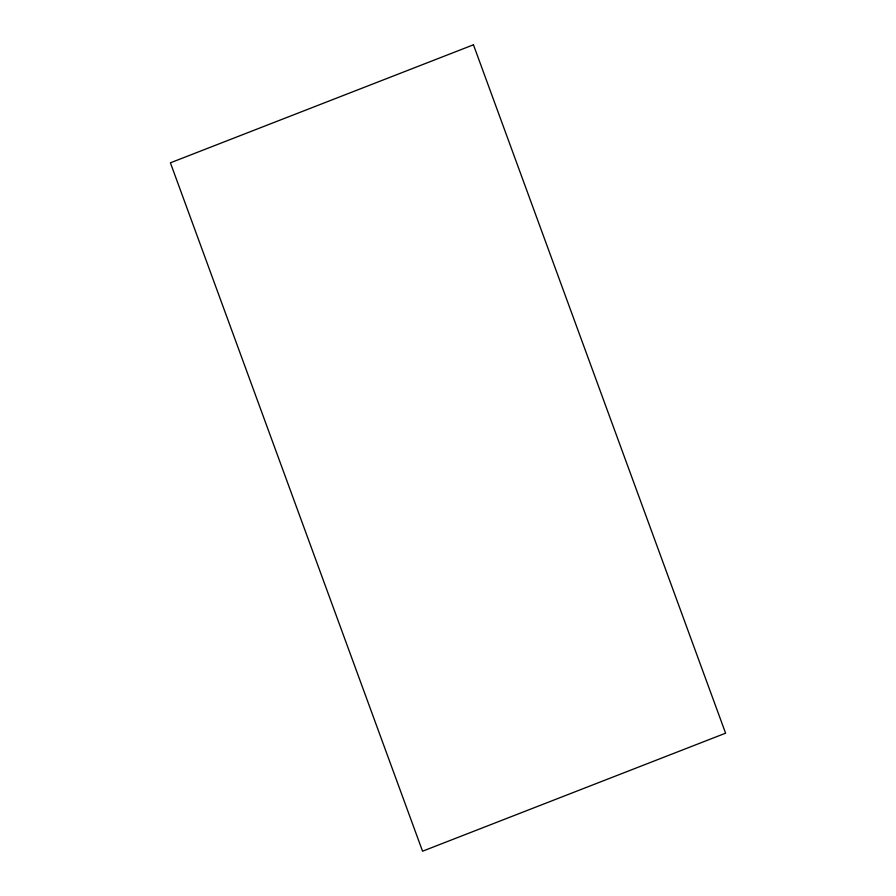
<?xml version="1.0" encoding="UTF-8"?>
<svg xmlns="http://www.w3.org/2000/svg" width="896" height="896" viewBox="0 0 896 896"><rect width="100%" height="100%" fill="white"/><g stroke="black" fill="none" stroke-linecap="round" stroke-linejoin="round"><path stroke-width="1.34" d="M473.446 44.8L170.408 162.814L422.554 851.2L725.592 733.186L473.446 44.8"/></g></svg>
